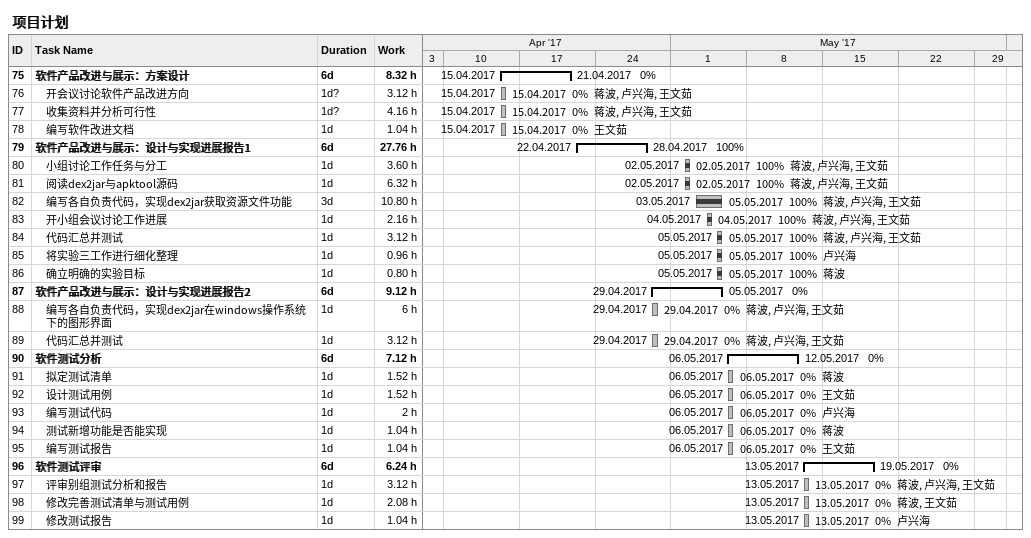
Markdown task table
项目计划

| ID | Level | Task | Duration | Start | Finish | Resources | % complete | Work (h) |
|---|---|---|---|---|---|---|---|---|
| 75 | 1 | **软件产品改进与展示：方案设计** | 6d | 2017-04-15 | 2017-04-21 |  | 0 | 8.32 |
| 76 | 2 | 开会议讨论软件产品改进方向 | 1d? | 2017-04-15 | 2017-04-15 | 蒋波, 卢兴海, 王文茹 | 0 | 3.12 |
| 77 | 2 | 收集资料并分析可行性 | 1d? | 2017-04-15 | 2017-04-15 | 蒋波, 卢兴海, 王文茹 | 0 | 4.16 |
| 78 | 2 | 编写软件改进文档 | 1d | 2017-04-15 | 2017-04-15 | 王文茹 | 0 | 1.04 |
| 79 | 1 | **软件产品改进与展示：设计与实现进展报告1** | 6d | 2017-04-22 | 2017-04-28 |  | 100 | 27.76 |
| 80 | 2 | 小组讨论工作任务与分工 | 1d | 2017-05-02 | 2017-05-02 | 蒋波, 卢兴海, 王文茹 | 100 | 3.60 |
| 81 | 2 | 阅读dex2jar与apktool源码 | 1d | 2017-05-02 | 2017-05-02 | 蒋波, 卢兴海, 王文茹 | 100 | 6.32 |
| 82 | 2 | 编写各自负责代码，实现dex2jar获取资源文件功能 | 3d | 2017-05-03 | 2017-05-05 | 蒋波, 卢兴海, 王文茹 | 100 | 10.80 |
| 83 | 2 | 开小组会议讨论工作进展 | 1d | 2017-05-04 | 2017-05-04 | 蒋波, 卢兴海, 王文茹 | 100 | 2.16 |
| 84 | 2 | 代码汇总并测试 | 1d | 2017-05-05 | 2017-05-05 | 蒋波, 卢兴海, 王文茹 | 100 | 3.12 |
| 85 | 2 | 将实验三工作进行细化整理 | 1d | 2017-05-05 | 2017-05-05 | 卢兴海 | 100 | 0.96 |
| 86 | 2 | 确立明确的实验目标 | 1d | 2017-05-05 | 2017-05-05 | 蒋波 | 100 | 0.80 |
| 87 | 1 | **软件产品改进与展示：设计与实现进展报告2** | 6d | 2017-04-29 | 2017-05-05 |  | 0 | 9.12 |
| 88 | 2 | 编写各自负责代码，实现dex2jar在windows操作系统下的图形界面 | 1d | 2017-04-29 | 2017-04-29 | 蒋波, 卢兴海, 王文茹 | 0 | 6 |
| 89 | 2 | 代码汇总并测试 | 1d | 2017-04-29 | 2017-04-29 | 蒋波, 卢兴海, 王文茹 | 0 | 3.12 |
| 90 | 1 | **软件测试分析** | 6d | 2017-05-06 | 2017-05-12 |  | 0 | 7.12 |
| 91 | 2 | 拟定测试清单 | 1d | 2017-05-06 | 2017-05-06 | 蒋波 | 0 | 1.52 |
| 92 | 2 | 设计测试用例 | 1d | 2017-05-06 | 2017-05-06 | 王文茹 | 0 | 1.52 |
| 93 | 2 | 编写测试代码 | 1d | 2017-05-06 | 2017-05-06 | 卢兴海 | 0 | 2 |
| 94 | 2 | 测试新增功能是否能实现 | 1d | 2017-05-06 | 2017-05-06 | 蒋波 | 0 | 1.04 |
| 95 | 2 | 编写测试报告 | 1d | 2017-05-06 | 2017-05-06 | 王文茹 | 0 | 1.04 |
| 96 | 1 | **软件测试评审** | 6d | 2017-05-13 | 2017-05-19 |  | 0 | 6.24 |
| 97 | 2 | 评审别组测试分析和报告 | 1d | 2017-05-13 | 2017-05-13 | 蒋波, 卢兴海, 王文茹 | 0 | 3.12 |
| 98 | 2 | 修改完善测试清单与测试用例 | 1d | 2017-05-13 | 2017-05-13 | 蒋波, 王文茹 | 0 | 2.08 |
| 99 | 2 | 修改测试报告 | 1d | 2017-05-13 | 2017-05-13 | 卢兴海 | 0 | 1.04 |
